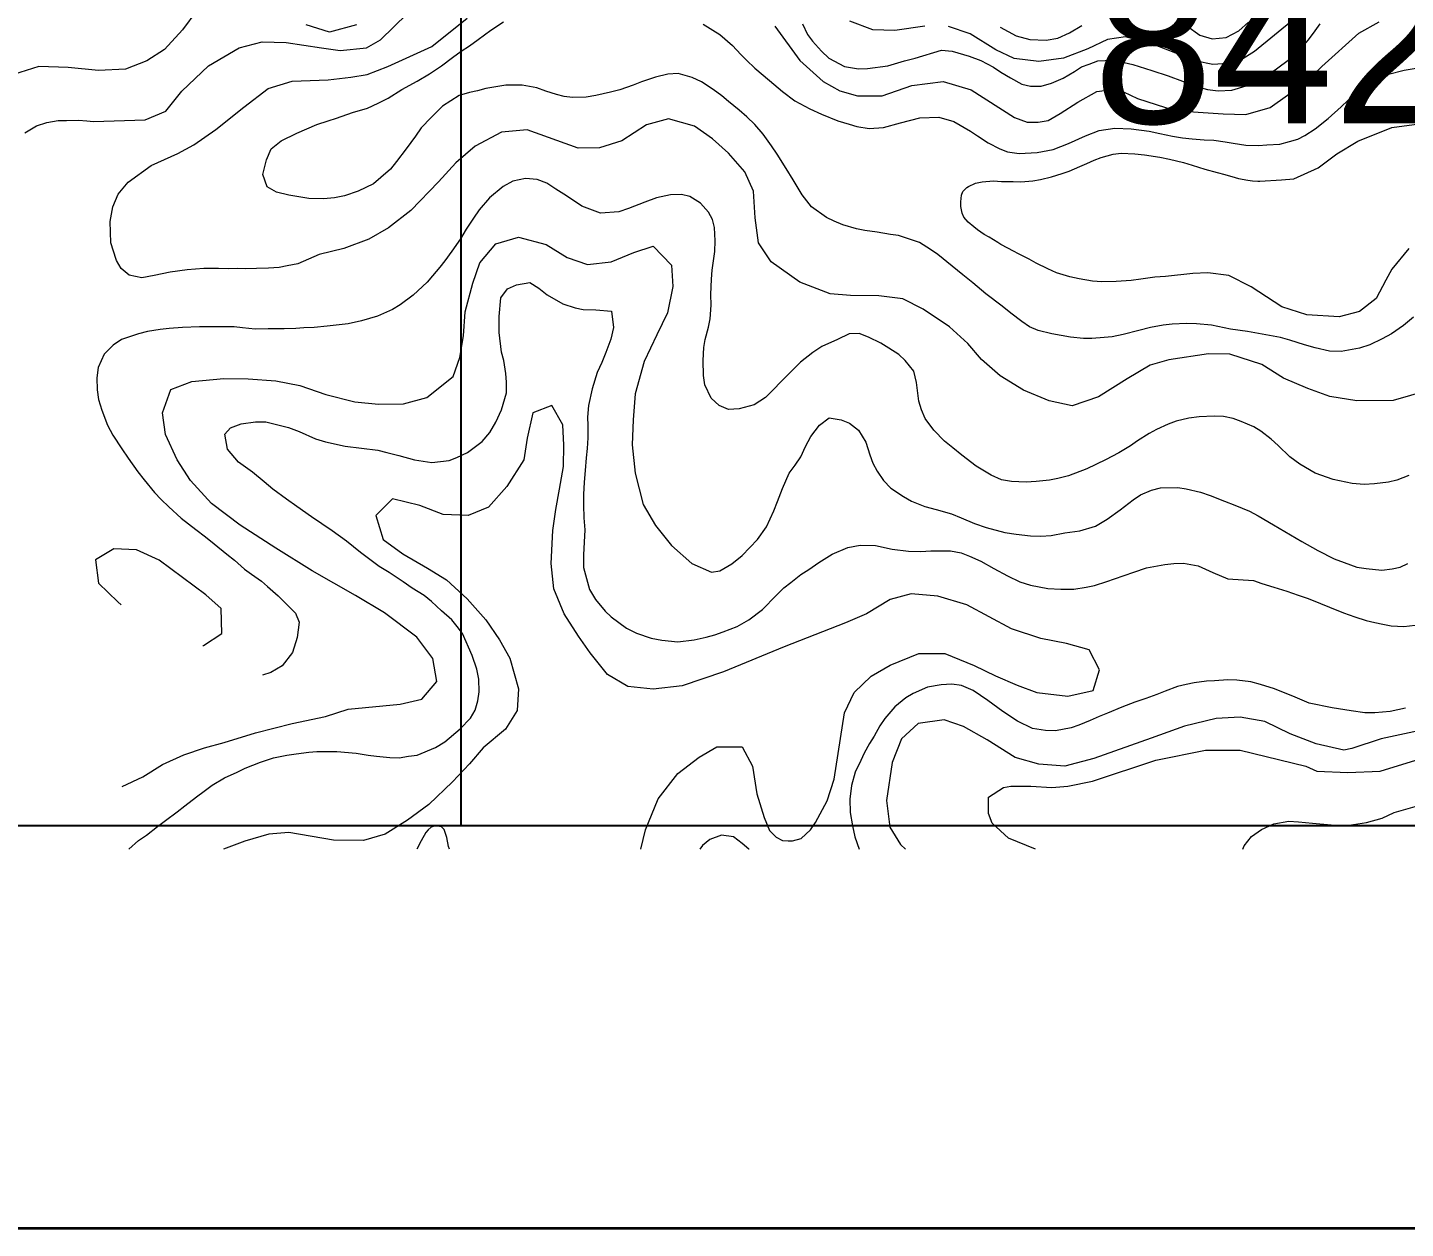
# Model space of a CAD drawing. Header units: metres. Extents: x 548946 to 557077, y 1838800 to 1845419.
# Drawn here: x 552785 to 553468, y 1838800 to 1839396 of the extents above; entities that cross this region are included whole.
import ezdxf
from ezdxf.enums import TextEntityAlignment as Align

# ---------------------------------------------------------------- set-up
doc = ezdxf.new("R2010")
doc.units = ezdxf.units.M
doc.header["$LTSCALE"] = 28
for name, color, linetype, lineweight in [('1', 7, 'Continuous', 13), ('2', 7, 'Continuous', 13), ('55', 7, 'Continuous', 35), ('60', 7, 'Continuous', 25)]:
    doc.layers.add(name, color=color, linetype=linetype, lineweight=lineweight)

msp = doc.modelspace()

# ---------------------------------------------------------------- linework, layer by layer
at = {"layer": '1'}
for points in [[(552868.88, 1839404.01), (552861.92, 1839394.43), (552852.9, 1839384.62), (552844.2, 1839378.99), (552833.65, 1839374.84), (552820.12, 1839374.24), (552805.19, 1839375.69), (552790.63, 1839376.15), (552777.98, 1839372.28)], [(552905.73, 1839335.4), (552910.76, 1839339.33), (552918.53, 1839343.18), (552928.47, 1839347.4), (552933.98, 1839349.3), (552938.13, 1839350.67), (552946.15, 1839353.37), (552953.58, 1839355.62), (552958.78, 1839358.02), (552963.83, 1839360.52), (552970.52, 1839364.77), (552978.12, 1839368.99), (552984.34, 1839372.67), (552990.29, 1839376.57), (552995.69, 1839380.68), (553000.03, 1839383.76), (553004.14, 1839386.55), (553008.49, 1839389.63), (553014.74, 1839394.22), (553020.91, 1839398.41)], [(552948.04, 1839396.88), (552934.71, 1839393.32), (552923.16, 1839396.96)], [(552939.95, 1839384.16), (552953.13, 1839385.48), (552960.05, 1839389.44), (552973.23, 1839402.3)], [(553120.02, 1839397.23), (553128.26, 1839392.03), (553134.45, 1839386.6), (553138.7, 1839382.25), (553141.5, 1839379.31), (553145.58, 1839375.34), (553152.88, 1839369.25), (553159.33, 1839363.85), (553165.43, 1839359.19), (553172.77, 1839355.18), (553178.65, 1839352.58), (553186.81, 1839349.32), (553192.32, 1839347.71), (553196.23, 1839346.45), (553202.31, 1839345.56), (553209.42, 1839345.95), (553217.87, 1839348.31), (553227.35, 1839350.79), (553236.81, 1839351.18), (553244.2, 1839349), (553252.53, 1839344.2), (553256.04, 1839341.85), (553261.23, 1839338.39), (553267.03, 1839335.39), (553270.82, 1839333.99), (553276.65, 1839333.07), (553285.55, 1839333.66), (553293.46, 1839335.05), (553301.06, 1839338.1), (553309.49, 1839341.89), (553316.23, 1839344.45), (553324.03, 1839345.7), (553332.13, 1839345.29), (553341.1, 1839344.2), (553346.29, 1839343.08), (553352.69, 1839341.7), (553357.6, 1839340.81), (553362.45, 1839340.44), (553368.36, 1839339.92), (553373.07, 1839339.66), (553378.75, 1839338.85), (553382.72, 1839338.25), (553388.94, 1839337.24), (553395.34, 1839337.04), (553399.34, 1839337.35), (553405.79, 1839337.8), (553410.73, 1839338.99), (553414.76, 1839340.21), (553418.33, 1839342.04), (553423.3, 1839345.32), (553429.76, 1839350.45), (553436.27, 1839356.24), (553443.1, 1839362.71), (553450.79, 1839368.5), (553459.73, 1839372.35), (553467.44, 1839374.37), (553473.44, 1839375.42)], [(553169.15, 1839397.44), (553171.69, 1839392.13), (553174.14, 1839388.76), (553178.59, 1839383.78), (553182.21, 1839380.41), (553190.09, 1839376.21), (553196.97, 1839375.14), (553201.51, 1839375.25), (553211.5, 1839376.62), (553219.82, 1839379.09), (553225.01, 1839380.31), (553238.09, 1839384.36), (553243.49, 1839383.78), (553251.82, 1839381.32), (553257.65, 1839379.23), (553263.87, 1839375.88), (553267.52, 1839373.42), (553272.26, 1839370.56), (553277.94, 1839367.41), (553282.33, 1839366.47), (553287.53, 1839366.52), (553292.7, 1839368), (553298.41, 1839370.45), (553304.04, 1839373.67), (553307.55, 1839376.01), (553311.29, 1839377.46), (553315.55, 1839378.97), (553322.92, 1839379.39), (553328.77, 1839378.21), (553332.91, 1839377.24), (553342.47, 1839374.26), (553350.43, 1839371.63), (553357.62, 1839368.91), (553363.59, 1839366.7), (553370.04, 1839364.81), (553375.32, 1839364.09), (553382.03, 1839364.57), (553389.09, 1839366.65), (553395.66, 1839369.58), (553399.2, 1839371.66), (553404.28, 1839375.09), (553410.66, 1839379.82), (553414.94, 1839383.41), (553419.89, 1839389.29), (553422.49, 1839392.83), (553425.89, 1839397.36)], [(553229.85, 1839396.19), (553214.92, 1839394.15), (553204.14, 1839394.38), (553192.66, 1839398.67)], [(553413.13, 1839399.86), (553393.25, 1839383.73), (553386.13, 1839379.27), (553379.91, 1839377.71), (553372.57, 1839377.27), (553364.57, 1839378.83), (553344.1, 1839386.85), (553341.16, 1839387.75), (553329.37, 1839390.87), (553320.47, 1839389.68), (553310.63, 1839384.96), (553298.57, 1839380.39), (553286.46, 1839378.65), (553274.12, 1839380.13), (553265.08, 1839384.57), (553252.42, 1839392.36), (553241.65, 1839396.08)], [(553359.79, 1839396.46), (553366.15, 1839391.83), (553372.35, 1839389.91), (553379.29, 1839390.67), (553385.57, 1839393.83), (553390.29, 1839398.25)], [(553267.14, 1839395.75), (553275.16, 1839391.43), (553281.87, 1839389.57), (553290.09, 1839389.3), (553295.83, 1839390.32), (553301.66, 1839392.92), (553307.63, 1839396.56)], [(552783.65, 1839343.28), (552789.51, 1839346.79), (552794.65, 1839348.53), (552800.28, 1839349.4), (552804.3, 1839349.46), (552810.27, 1839349.6), (552814.47, 1839349.28), (552817.66, 1839348.97), (552843.41, 1839349.87), (552853.63, 1839354.16), (552861.54, 1839364.05), (552874.71, 1839376.58), (552889.87, 1839385.48), (552901.4, 1839388.45), (552913.26, 1839388.12), (552930.73, 1839385.48), (552939.95, 1839384.16)], [(553450.43, 1839238.28), (553445.29, 1839236.54), (553436.24, 1839234.89), (553430.5, 1839235.04), (553423.42, 1839236.73), (553418.06, 1839238.22), (553410.78, 1839240.54), (553406.21, 1839241.86), (553389.88, 1839244.88), (553381.43, 1839246.03), (553371.98, 1839247.98), (553364.62, 1839248.73), (553359.53, 1839248.82), (553352.43, 1839248.42), (553348.06, 1839247.94), (553341.8, 1839246.86), (553335.98, 1839245.44), (553328.27, 1839243.42), (553322.81, 1839242.17), (553318.81, 1839241.86), (553312.62, 1839241.44), (553308.59, 1839241.39), (553302.14, 1839242.11), (553292.86, 1839243.69), (553286.04, 1839245.41), (553281.82, 1839247.15), (553277.88, 1839249.84), (553272.49, 1839253.93), (553268.21, 1839257.36), (553260.1, 1839263.62), (553253.66, 1839269.02), (553248.66, 1839273.02), (553243.39, 1839277.25), (553236.37, 1839283.11), (553232.72, 1839285.57), (553227.27, 1839289), (553223.21, 1839290.38), (553216.88, 1839292.41), (553212.79, 1839292.87), (553206.29, 1839294.11), (553200.2, 1839295), (553195.95, 1839295.83), (553189.24, 1839297.69), (553184.88, 1839299.55), (553181.17, 1839301.35), (553173.69, 1839306.64), (553169.13, 1839312.64), (553164.54, 1839320.07), (553161.06, 1839325.67), (553156.64, 1839332.73), (553153.85, 1839336.84), (553149.69, 1839342.76), (553145.52, 1839347.5), (553141.59, 1839351.36), (553137.85, 1839354.59), (553132.57, 1839358.82), (553129.26, 1839361.71), (553125.01, 1839364.88), (553119.13, 1839368.65), (553114.48, 1839370.74), (553107.63, 1839372.72), (553102.46, 1839372.41), (553096.38, 1839370.96), (553089.35, 1839368.62), (553085.24, 1839367), (553078.73, 1839364.72), (553074.04, 1839363.56), (553066.82, 1839361.85), (553061.96, 1839361.06), (553055.23, 1839360.83), (553051.14, 1839361.3), (553047.26, 1839362.3), (553042.01, 1839363.93), (553037.53, 1839365.65), (553030.22, 1839367.05), (553022.17, 1839366.95), (553012.2, 1839365.33), (553008.03, 1839364.22), (553004.09, 1839363.4), (552998.92, 1839361.92), (552990.67, 1839356.59), (552985.04, 1839351.02), (552980.15, 1839345.8), (552977.35, 1839341.72), (552972.72, 1839335.36), (552967.94, 1839329.11), (552964.97, 1839325.4), (552960.22, 1839321.24), (552956.54, 1839318.1), (552948.88, 1839314.4), (552942.11, 1839312.09), (552937.15, 1839311.16), (552931.75, 1839310.56), (552924.44, 1839310.8), (552919.53, 1839311.69), (552914.51, 1839312.43), (552908.48, 1839313.98), (552903.77, 1839316.58), (552901.67, 1839322.72), (552903.47, 1839329.95), (552905.73, 1839335.4)], [(553349.22, 1839272.08), (553343.81, 1839271.77), (553336.95, 1839270.73), (553332.16, 1839270.11), (553324.67, 1839269.57), (553317.61, 1839269.56), (553313, 1839269.81), (553306.38, 1839270.99), (553301.68, 1839272), (553295.17, 1839273.96), (553290.85, 1839275.87), (553285.01, 1839278.66), (553281.53, 1839280.76), (553275.98, 1839283.49), (553274.16, 1839284.44), (553267.56, 1839288), (553266.12, 1839288.99), (553261.82, 1839291.57), (553259.29, 1839292.92), (553255.98, 1839295.22), (553254.09, 1839296.74), (553251.27, 1839299), (553249.28, 1839301.46), (553248.3, 1839303.45), (553247.63, 1839306.91), (553247.67, 1839309.11), (553248.07, 1839312.4), (553248.72, 1839314.28), (553250.61, 1839316.21), (553251.51, 1839316.69), (553254.95, 1839318.4), (553258.22, 1839319.05), (553263.9, 1839319.49), (553267.84, 1839319.25), (553273.67, 1839319.22), (553277.5, 1839319.07), (553283.37, 1839319.53), (553287.21, 1839320.24), (553292.7, 1839321.51), (553297.96, 1839323.14), (553301.36, 1839324.37), (553306.75, 1839326.59), (553310.1, 1839328.2), (553313.75, 1839329.75), (553317.31, 1839331.19), (553323.16, 1839332.69), (553327.21, 1839333.24), (553334.02, 1839332.94), (553338.75, 1839332.41), (553346.42, 1839331.25), (553351.12, 1839330.24), (553358.07, 1839328.62), (553362.41, 1839327.37), (553368.74, 1839325.4), (553374.75, 1839323.67), (553378.58, 1839322.66), (553383.72, 1839321.13), (553385.39, 1839320.65), (553390.07, 1839319.82), (553392.29, 1839319.59), (553394.89, 1839319.4), (553395.93, 1839319.42), (553406.61, 1839320.09), (553412.8, 1839320.47), (553424.87, 1839326.04), (553434.16, 1839332.88), (553444.56, 1839339.15), (553461.43, 1839345.96), (553474.97, 1839347.82)], [(553331.75, 1839188.14), (553326.01, 1839184.78), (553319.38, 1839181.19), (553310.24, 1839176.8), (553301.13, 1839173.33), (553295.82, 1839171.96), (553291.74, 1839171.25), (553285.05, 1839170.52), (553280.14, 1839170.23), (553272.83, 1839170.47), (553267.92, 1839171.36), (553262.73, 1839173.65), (553255.34, 1839178.17), (553248.23, 1839183.63), (553243.81, 1839187.17), (553239.68, 1839190.49), (553234.4, 1839195.89), (553229.98, 1839201.78), (553228.21, 1839206), (553226.96, 1839210.29), (553225.8, 1839219.65), (553224.41, 1839225.22), (553220.19, 1839230.48), (553216.99, 1839233.51), (553211.97, 1839236.6), (553208.06, 1839239.03), (553202.01, 1839242), (553197.39, 1839243.84), (553192.33, 1839243.67), (553186.65, 1839240.96), (553178.85, 1839237.37), (553174.36, 1839234.41), (553168.25, 1839229.7), (553161.45, 1839222.97), (553158.65, 1839220.06), (553154.67, 1839215.98), (553150.93, 1839212.19), (553145.22, 1839208.57), (553137.9, 1839206.46), (553132.59, 1839206.27), (553127.83, 1839208.21), (553123.92, 1839211.81), (553120.84, 1839218.5), (553120.08, 1839223.1), (553119.91, 1839230.49), (553120.37, 1839236.91), (553120.98, 1839240.88), (553122.64, 1839247.05), (553123.36, 1839251.16), (553123.91, 1839257.98), (553123.85, 1839263.18), (553124.06, 1839270.74), (553124.47, 1839275.34), (553125.79, 1839284.59), (553125.99, 1839289.82), (553125.66, 1839296.41), (553124.58, 1839300.32), (553122.61, 1839304.01), (553118.73, 1839308.52), (553113.42, 1839311.84), (553109.28, 1839312.82), (553103.72, 1839312.59), (553096.86, 1839311.06), (553090.98, 1839308.98), (553083.01, 1839305.76), (553078.24, 1839304.19), (553069.08, 1839303.58), (553059.86, 1839306.98), (553052.27, 1839312.13), (553046.96, 1839315.45), (553042.48, 1839318.33), (553037.6, 1839320.14), (553031.95, 1839320.69), (553025.58, 1839319.46), (553020.81, 1839316.73), (553014.01, 1839311.17), (553008.95, 1839305.15), (553006.14, 1839301.07), (553002.46, 1839295.59), (552999.6, 1839290.85), (552995.34, 1839284.66), (552991.96, 1839279.87), (552989.45, 1839276.73), (552985.76, 1839272.42), (552983.1, 1839269.4), (552976.27, 1839262.92), (552969.79, 1839258.05), (552965.87, 1839255.79), (552958.56, 1839252.52), (552950.62, 1839250.21), (552944.02, 1839248.71), (552933.49, 1839247.55), (552927.06, 1839246.84), (552922.01, 1839246.67), (552918.01, 1839246.36), (552912.3, 1839246.25), (552908.27, 1839246.2), (552904.25, 1839246.15), (552897.88, 1839246.1), (552891.57, 1839246.7), (552887.49, 1839247.16)], [(552831.99, 1839019.31), (552842.15, 1839024.13), (552851.96, 1839030.27), (552862.46, 1839034.94), (552872.69, 1839038.41), (552882.5, 1839041.05), (552898.03, 1839045.88), (552916.28, 1839050.63), (552932.74, 1839054.02), (552944, 1839057.6), (552969.77, 1839060.07), (552980.49, 1839062.69), (552987.93, 1839071.42), (552985.89, 1839082.85), (552977.98, 1839093.37), (552962, 1839105.45), (552947.59, 1839113.96), (552926.15, 1839126.21), (552908.06, 1839137.41), (552890.35, 1839148.79), (552876.19, 1839159.65), (552865.87, 1839170.94), (552859.16, 1839181.2), (552853.36, 1839193.77), (552851.91, 1839204.49), (552856.06, 1839216.09), (552866.49, 1839220.1), (552882.39, 1839221.61), (552894.33, 1839221.38), (552908.03, 1839220.44), (552920.09, 1839218.02), (552932.89, 1839213.62), (552947.27, 1839210.03), (552958.93, 1839208.87), (552971.47, 1839209.09), (552983.04, 1839212.19), (552996.01, 1839222.57), (552999.36, 1839232.01), (553001.16, 1839242.7), (553002.04, 1839254.59), (553005.76, 1839268.86), (553009.17, 1839278.96), (553017.19, 1839288.4), (553028.37, 1839291.58), (553042.1, 1839288.06), (553052.54, 1839281.57), (553062.63, 1839278.16), (553074.29, 1839279.33), (553085.55, 1839284.07), (553095.19, 1839287.09), (553104.26, 1839277.73), (553104.91, 1839267.18), (553102.35, 1839254.08), (553096.95, 1839243.24), (553090.78, 1839229.99), (553086.34, 1839213.96), (553085.32, 1839201.02), (553084.75, 1839188.65), (553086.31, 1839174.58), (553090.24, 1839159.08), (553096.32, 1839148.62), (553104.28, 1839138.75)], [(553469.89, 1839285.94), (553461.36, 1839275.69), (553458.37, 1839270.37), (553453.57, 1839261.21), (553445.3, 1839254.82), (553435.2, 1839252.12)], [(553435.2, 1839252.12), (553419.22, 1839253.16), (553406.81, 1839257.07), (553391.61, 1839267.01), (553380.58, 1839272.66), (553370.21, 1839273.97), (553362.77, 1839273.55), (553349.22, 1839272.08)], [(552997.89, 1839182.33), (553003.21, 1839184.86), (553010.41, 1839190.34), (553014.21, 1839194.79), (553017.15, 1839199.93), (553019.99, 1839206.09), (553022.45, 1839214.43), (553022.51, 1839219.76), (553022.17, 1839224.02), (553021.07, 1839230.53), (553019.96, 1839234.7), (553018.77, 1839244.32), (553018.8, 1839252.26), (553019.73, 1839261.6), (553023.01, 1839265.99), (553027.47, 1839268.04), (553033.98, 1839269.15), (553038.57, 1839266.4), (553042.71, 1839263.09), (553050.36, 1839258.6), (553056.44, 1839256.53), (553060.55, 1839255.82), (553066.69, 1839255.58), (553074.57, 1839254.89), (553075.59, 1839246.81), (553074.27, 1839241.07), (553071.75, 1839234.42), (553069.69, 1839229.51), (553067.37, 1839224.57), (553064.88, 1839216.5), (553063.19, 1839208.25), (553062.67, 1839202.34), (553062.72, 1839198.31), (553062.74, 1839192.2), (553062.42, 1839186.83), (553062.02, 1839182.24), (553061.41, 1839175.93), (553061.01, 1839170.16), (553060.63, 1839164.14), (553060.57, 1839158.8), (553060.88, 1839152.46), (553061.27, 1839146.52), (553061.04, 1839140.38), (553060.69, 1839134.1), (553060.6, 1839127.85), (553063.61, 1839117), (553066.63, 1839112), (553071.42, 1839106.28), (553074.33, 1839103.48), (553081.98, 1839097.82), (553086.95, 1839095.25), (553094.22, 1839092.93), (553099.42, 1839091.81), (553107.44, 1839091), (553115.52, 1839092.02), (553121.49, 1839093.33), (553125.78, 1839094.58), (553129.92, 1839095.95), (553136.77, 1839098.65), (553142.66, 1839101.9), (553149.37, 1839107.06), (553156.14, 1839114.05), (553159.89, 1839117.84), (553163.37, 1839120.44), (553168.4, 1839124.37), (553172.29, 1839126.88), (553177.37, 1839130.3), (553183.95, 1839134.41), (553191.63, 1839137.86), (553197.88, 1839138.94), (553205.45, 1839138.73), (553213.7, 1839137.04), (553221.75, 1839135.97), (553227.89, 1839135.74), (553232.91, 1839136.16), (553242.54, 1839136.18), (553247.84, 1839135.2), (553252.07, 1839133.46), (553257.55, 1839130.94), (553264.05, 1839127.37), (553270.82, 1839123.82), (553277.01, 1839120.73), (553282.26, 1839119.1), (553290.77, 1839117.43), (553297.31, 1839117.11), (553303.67, 1839117.16), (553309.81, 1839118.1), (553314.01, 1839118.95), (553320.04, 1839120.92), (553323.92, 1839122.25), (553333.43, 1839125.64), (553339.83, 1839127.78), (553348.88, 1839129.42), (553353.25, 1839129.91), (553358.05, 1839130.04), (553365.36, 1839128.64), (553372.61, 1839125.4), (553380.11, 1839122.2), (553392.82, 1839121.39), (553396.87, 1839120.01), (553402.81, 1839118.07)], [(552887.49, 1839247.16), (552881.24, 1839247.25), (552874.61, 1839247.17), (552870.19, 1839247.21), (552861.76, 1839246.93), (552855.2, 1839246.34), (552850.83, 1839245.86), (552844.43, 1839244.89), (552840, 1839243.75), (552831.61, 1839240.88), (552827.49, 1839238.08), (552823.03, 1839233.69), (552820, 1839226.98), (552819.4, 1839221.85), (552819.53, 1839215.88), (552820.19, 1839211.14), (552821.81, 1839205.85), (552824.71, 1839198.37), (552827.34, 1839193.46), (552831.73, 1839186.66), (552834.83, 1839182.06), (552839.74, 1839175.32), (552842.9, 1839171.37), (552847.89, 1839165.03), (552851.26, 1839161.63), (552855.05, 1839157.88), (552861.13, 1839152.31), (552868.38, 1839146.74), (552873.2, 1839143.11), (552877.62, 1839139.56), (552883.9, 1839134.53), (552887.61, 1839131.56), (552892.65, 1839127.04), (552896.05, 1839124.55), (552900.99, 1839121.07), (552904.01, 1839118.41), (552909.2, 1839113.78), (552913.57, 1839109.58), (552917.82, 1839105.23), (552919.61, 1839100.75), (552918.75, 1839093.24), (552916.31, 1839085.82), (552911.2, 1839079.14), (552905.71, 1839075.81), (552901.49, 1839074.47)], [(553472.2, 1839251.99), (553467.2, 1839247.8), (553461.15, 1839243.75), (553456.6, 1839241.3), (553450.43, 1839238.28)], [(553089.02, 1838988.23), (553091.4, 1838997.79), (553097.71, 1839013.25), (553107.46, 1839025.74), (553117.96, 1839033.9), (553126.71, 1839039.02), (553139.28, 1839038.99), (553144.49, 1839029.46), (553146.53, 1839015.7), (553150.21, 1839004.02), (553152.88, 1838997.54), (553156.11, 1838994.16), (553159.34, 1838992.61), (553162.14, 1838992.47), (553164.25, 1838992.47), (553168.6, 1838993.6), (553173.24, 1838997.82), (553175.71, 1839001.45), (553181.51, 1839012.2), (553184.97, 1839022.95), (553190.01, 1839055.76), (553194.84, 1839065.89), (553203.26, 1839074.07), (553212.75, 1839079.53), (553212.75, 1839079.53), (553226.89, 1839085.25), (553239.71, 1839085.25), (553254.35, 1839079.36), (553264.9, 1839074.19), (553275.65, 1839069.55), (553285.37, 1839065.97), (553300.73, 1839064.18), (553313.38, 1839066.88), (553316.51, 1839077.2), (553311.39, 1839087.13), (553300.16, 1839090.28), (553287.34, 1839092.61), (553272.81, 1839097.48), (553250.63, 1839109.39), (553236.3, 1839113.63), (553223.08, 1839114.88), (553212.64, 1839112.03), (553200.87, 1839104.9), (553190.6, 1839100.52), (553160.07, 1839088.58), (553130.1, 1839076.18), (553109.63, 1839069.24), (553095.18, 1839067.51), (553082.58, 1839068.96), (553072.6, 1839074.84), (553063.9, 1839085.53), (553058.19, 1839093.84), (553051.14, 1839104.84), (553045.99, 1839117.35), (553044.6, 1839129.89), (553045.36, 1839146.3), (553046.93, 1839156.7), (553048.81, 1839166.63), (553050.65, 1839177.97), (553050.91, 1839188.49), (553050.43, 1839198.67), (553044.97, 1839208.17), (553035.53, 1839204.53), (553032.77, 1839192.05), (553031.12, 1839181.24), (553022.62, 1839167.99), (553013.52, 1839157.78), (553003.48, 1839153.69), (552991, 1839154.11), (552979.48, 1839158.66), (552966.03, 1839161.96), (552957.76, 1839153.66), (552961.29, 1839141.75), (552971.01, 1839134.67), (552983.32, 1839127.61), (552992.65, 1839121.79), (553003.03, 1839112.32), (553012.21, 1839101.94), (553019.01, 1839092.07), (553024.04, 1839082.92), (553028.45, 1839067.73), (553027.82, 1839057.04), (553021.99, 1839047.72), (553010.85, 1839038.45), (553004.08, 1839030.57), (552995.75, 1839021.61), (552984.03, 1839010.47), (552973.37, 1839002.68), (552962.37, 1838995.63), (552951.56, 1838992.61), (552936.78, 1838992.78), (552914.6, 1838996.53), (552904.59, 1838995.68), (552892.79, 1838992.3), (552882.1, 1838988.23)], [(552835.16, 1838988.23), (552840.1, 1838992.5), (552843.96, 1838995.27), (552849.47, 1838999.51), (552853.45, 1839002.42), (552859.22, 1839006.7), (552863.05, 1839009.72), (552868.79, 1839014.26), (552872.65, 1839017.02), (552876.62, 1839019.93), (552882.59, 1839023.58), (552888.9, 1839026.49), (552892.84, 1839028.48), (552900.58, 1839031.41), (552906.98, 1839033.55), (552913.61, 1839034.8), (552918.2, 1839035.56), (552924.49, 1839036.39), (552928.48, 1839036.7), (552938.36, 1839036.74), (552947.96, 1839035.85), (552953.92, 1839034.82), (552958, 1839034.36), (552964.71, 1839033.66), (552969.28, 1839033.52), (552973.88, 1839034.28), (552978.11, 1839034.88), (552987.19, 1839038.61), (552991.82, 1839041.46), (552999.56, 1839047.91), (553004.56, 1839053.27), (553006.99, 1839057.18), (553008.31, 1839061.74), (553008.86, 1839066.23), (553008.81, 1839072.59), (553007.75, 1839077.42), (553005.45, 1839084.19), (553000.61, 1839095.1), (552998.01, 1839098.59), (552995.3, 1839101.93), (552990.25, 1839106.45), (552985.32, 1839111.1), (552981.61, 1839114.08), (552975.62, 1839117.71), (552971.25, 1839120.74), (552964.37, 1839125.32), (552959.35, 1839128.4), (552950.14, 1839135.32), (552943.15, 1839140.92), (552935.96, 1839145.99), (552930.88, 1839149.59), (552925.83, 1839152.93), (552918.5, 1839158.11), (552913.42, 1839161.71), (552906.63, 1839166.69), (552902.32, 1839170.37), (552896.47, 1839175.06), (552889.68, 1839180.04), (552884.15, 1839186.58), (552882.81, 1839193.98), (552885.58, 1839197.14), (552890.95, 1839199.16), (552898.01, 1839200.07), (552903.2, 1839200.12), (552907.09, 1839199.12), (552914.31, 1839197.31), (552919.73, 1839195.31), (552927.81, 1839191.65), (552932.77, 1839190.24), (552942.51, 1839188.06), (552958.72, 1839186.08), (552963.15, 1839184.87), (552969.17, 1839183.33), (552976.82, 1839181.18), (552985.41, 1839179.91), (552994.01, 1839180.99), (552997.89, 1839182.33)], [(553104.28, 1839138.75), (553114.27, 1839129.9), (553124.18, 1839125.62), (553128.15, 1839126.18), (553134.26, 1839129.72), (553139.26, 1839133.91), (553146.98, 1839141.78), (553151.35, 1839148.12), (553155.04, 1839155.94), (553156.88, 1839160.56), (553159.28, 1839167.07), (553162.6, 1839174.72), (553165.54, 1839178.68), (553168.35, 1839182.76), (553170.78, 1839187.84), (553173.35, 1839192.81), (553177.67, 1839198.49), (553182.36, 1839201.99), (553188.44, 1839201.1), (553192.52, 1839199.47), (553196.94, 1839195.93), (553200.59, 1839189.96), (553202.58, 1839183.67), (553204.06, 1839179.67), (553206.2, 1839175.62), (553209.31, 1839171.02), (553212.99, 1839167.13), (553219.29, 1839163.01), (553223.32, 1839160.72), (553229.85, 1839158.06), (553235.47, 1839156.6), (553243.12, 1839154.45), (553247.89, 1839152.51), (553254.57, 1839149.73), (553260.25, 1839147.75), (553269.5, 1839145.26), (553275.18, 1839144.46), (553282.17, 1839143.54), (553287.4, 1839143.33), (553292.42, 1839143.75), (553299.3, 1839145.03), (553306.73, 1839146.11), (553314.41, 1839148.39), (553320.27, 1839151.89), (553326.78, 1839156.51), (553333.13, 1839161.5), (553336.75, 1839163.98), (553342.24, 1839166.15), (553346.78, 1839167.43), (553355.34, 1839167.59), (553359.46, 1839166.87), (553366.53, 1839165.18), (553371.27, 1839163.49), (553378.46, 1839160.77), (553383.49, 1839158.86), (553390.85, 1839155.77), (553395.13, 1839153.51), (553402.78, 1839149.02), (553408.34, 1839145.73), (553416.82, 1839140.81), (553424.72, 1839136.35), (553432.86, 1839132.17), (553437.74, 1839130.37), (553444.1, 1839128.08), (553448.73, 1839127.41), (553456.49, 1839126.58), (553461.63, 1839127.14), (553465.57, 1839127.97), (553469.4, 1839129.82)], [(553469.79, 1839173.56), (553463.93, 1839171.23), (553459.76, 1839170.12), (553452.82, 1839169.35), (553447.65, 1839169.04), (553441.74, 1839169.56), (553432.3, 1839171.51), (553423.36, 1839174.69), (553415.71, 1839179.18), (553410.89, 1839182.81), (553405.07, 1839188.41), (553401.62, 1839191.42), (553396.49, 1839195.53), (553393, 1839197.62), (553386.73, 1839200.31), (553382.67, 1839201.68), (553377.88, 1839202.72), (553373.31, 1839202.86), (553365.8, 1839202.56), (553360.8, 1839201.88), (553354.46, 1839200.4), (553350.46, 1839198.92), (553344.64, 1839196.32), (553341.09, 1839194.24), (553335.38, 1839190.62), (553331.75, 1839188.14)], [(553402.81, 1839118.07), (553409.26, 1839116.17), (553414.94, 1839114.2), (553419.93, 1839112.54), (553426.07, 1839109.96), (553430.55, 1839108.25), (553437.37, 1839105.36), (553443.05, 1839103.38), (553448.7, 1839101.66), (553452.98, 1839100.57), (553456.98, 1839099.71), (553461.09, 1839098.99), (553467.37, 1839098.64), (553473.03, 1839099.27)], [(553420.45, 1839060.57), (553413.49, 1839063.58), (553403.27, 1839067.79), (553396.28, 1839069.88), (553391.45, 1839071.17), (553384.6, 1839071.97), (553380.03, 1839072.12), (553373.44, 1839071.78), (553369.44, 1839071.47), (553363.42, 1839070.68), (553359.48, 1839069.86), (553355.16, 1839068.86), (553349.05, 1839066.5), (553344.94, 1839064.87), (553339.43, 1839062.97), (553334.03, 1839061.2), (553327.54, 1839058.67), (553320.46, 1839055.67), (553316.35, 1839054.05), (553311.75, 1839052.11), (553306.29, 1839049.69), (553302.41, 1839048.35), (553294.64, 1839046.85), (553289.67, 1839047.08), (553283.19, 1839048.06), (553275.77, 1839051.66), (553268.47, 1839056.58), (553261.11, 1839062.01), (553253.8, 1839066.93), (553248.07, 1839069.42), (553243.18, 1839070.05), (553238.02, 1839069.74), (553231.25, 1839068.61), (553224.05, 1839065.48), (553220.39, 1839063.25), (553214.91, 1839058.75), (553210.08, 1839053.01), (553207.48, 1839049.47), (553204.67, 1839044.22), (553202.47, 1839040.6), (553199.87, 1839035.89), (553198.06, 1839032.18), (553195.32, 1839026.42), (553193.57, 1839019.85), (553192.62, 1839013.11), (553192.84, 1839006.38), (553193.95, 1838999.86), (553195.2, 1838994.41), (553197.29, 1838988.23)], [(553468.19, 1839058.16), (553460.56, 1839056.54), (553452.97, 1839055.83), (553448.03, 1839055.81), (553441.15, 1839056.87), (553431.76, 1839058.31), (553420.45, 1839060.57)], [(553489.95, 1839050.25), (553456.17, 1839042.87), (553441.6, 1839038.16), (553437.56, 1839037.39), (553423.83, 1839040.45), (553410.95, 1839045.36), (553398.45, 1839051.55), (553386.23, 1839053.71), (553374.32, 1839053.1), (553358.53, 1839049.23), (553342.02, 1839043.22), (553313.67, 1839033.26), (553299.2, 1839029.45), (553286.4, 1839030.36), (553274.63, 1839033.72), (553260.7, 1839042.53), (553249.1, 1839049.01), (553239.4, 1839052.34), (553226.52, 1839050.52), (553218.31, 1839042.87), (553213.64, 1839031.21), (553210.94, 1839012.39), (553212.53, 1838999.23), (553217.76, 1838990.61), (553220.24, 1838988.23)], [(553284.66, 1838988.23), (553271.3, 1838993.71), (553263.31, 1839001.08), (553261.47, 1839006), (553261.47, 1839013.99), (553268.84, 1839018.9), (553272.53, 1839019.52), (553282.35, 1839019.52), (553292.79, 1839018.9), (553300.78, 1839019.52), (553313.06, 1839021.98), (553344.38, 1839032.43), (553368.95, 1839037.34), (553386.14, 1839037.34), (553399.04, 1839034.27), (553418.69, 1839029.35), (553424.22, 1839026.89), (553439.57, 1839026.28), (553455.54, 1839026.89), (553473.35, 1839032.43)], [(553142.7, 1838988.23), (553142.69, 1838988.24), (553139.38, 1838991.12), (553134.99, 1838994.41), (553129.05, 1838995.19), (553123.31, 1838993), (553119.59, 1838990.12), (553118.36, 1838988.23)]]:
    msp.add_lwpolyline(points, dxfattribs=at)
at = {"layer": '2'}
for points in [[(552846.38, 1839327.12), (552859.56, 1839333.06), (552867.47, 1839337.34), (552878.34, 1839344.93), (552892.18, 1839356.14), (552904.37, 1839365.37), (552916.23, 1839369), (552934.02, 1839369.66), (552945.22, 1839370.97), (552953.46, 1839372.29), (552963.67, 1839376.25), (552985.42, 1839386.14), (553002.98, 1839400.26)], [(553155.56, 1839396.22), (553167.82, 1839379.28), (553179.5, 1839368.76), (553187.67, 1839364.09), (553196.42, 1839361.76), (553208.68, 1839361.76), (553223.39, 1839366.85), (553238.98, 1839368.84), (553252.91, 1839364.69), (553274.26, 1839350.87), (553280.52, 1839348.71), (553286.08, 1839348.71), (553290.97, 1839349.38), (553296.97, 1839352.95), (553305.65, 1839358.53), (553315.21, 1839363.88), (553318.99, 1839364.32), (553323.44, 1839364.32), (553328.33, 1839363.66), (553335.22, 1839360.31), (553353.73, 1839354.35), (553365.31, 1839353.56), (553377.69, 1839352.77), (553389.01, 1839352.51), (553401.12, 1839355.94), (553418.23, 1839368.09), (553426.69, 1839376.29), (553444.95, 1839392.76), (553455.08, 1839398.3)], [(553479.26, 1839215.6), (553462.01, 1839210.69), (553444.06, 1839210.46), (553430.6, 1839212.66), (553419.77, 1839216.57), (553407.74, 1839221.75), (553396.94, 1839228.48), (553381.05, 1839233.59), (553370.45, 1839233.82), (553350.87, 1839230.76), (553341.56, 1839228.13), (553330.1, 1839221.36), (553315.97, 1839212.51), (553302.95, 1839208.08), (553291.55, 1839210.44), (553278.78, 1839215.75), (553267.24, 1839222.89), (553257.91, 1839231.05), (553251.2, 1839238.99), (553242.13, 1839247.17), (553229.11, 1839255.96), (553218.96, 1839261.05), (553207.13, 1839262.58), (553193, 1839262.7), (553182.93, 1839263.52), (553167.92, 1839269.24), (553153.7, 1839279.45), (553147.48, 1839288.86), (553145.71, 1839301.23), (553144.89, 1839314.48), (553140.6, 1839323.97), (553132.58, 1839333.19), (553124.53, 1839340.32), (553115.66, 1839346.72), (553102.83, 1839350.22), (553091.89, 1839347.32), (553079.69, 1839339.36), (553068.54, 1839335.91), (553057.94, 1839335.77), (553032.72, 1839344.76), (553020.01, 1839343.73), (553006.93, 1839336.71), (552997.35, 1839328.52), (552988.82, 1839319.03), (552975.11, 1839304.81), (552964.02, 1839296.19), (552954.27, 1839290.71), (552941.84, 1839285.96), (552929.65, 1839282.97), (552919.04, 1839278.34), (552913.81, 1839277.37), (552909.73, 1839276.66), (552904.45, 1839276.21), (552898.48, 1839276.07), (552893.03, 1839275.99), (552888.86, 1839276.06), (552884.83, 1839276), (552879.75, 1839276.09), (552872.47, 1839276.07), (552864.22, 1839275.42), (552855.77, 1839274.23), (552847.74, 1839272.7), (552841.63, 1839271.5), (552835.38, 1839272.77), (552831.5, 1839276.11), (552829.1, 1839280.14), (552828.97, 1839280.57), (552826.28, 1839288.87), (552825.95, 1839299.42), (552827.27, 1839306.68), (552829.91, 1839312.94), (552834.85, 1839318.88), (552846.38, 1839327.12)], [(552873.45, 1839114.37), (552850.3, 1839131.49), (552838.99, 1839136.58), (552827.78, 1839137.15), (552818.68, 1839131.6), (552820.22, 1839120.11), (552829.8, 1839110.82), (552831.43, 1839109.45)], [(552871.87, 1839089.28), (552872.23, 1839089.23), (552881.41, 1839095.18), (552881.07, 1839107.57), (552873.45, 1839114.37)], [(553387.54, 1838988.23), (553388.18, 1838989.91), (553391.84, 1838994.48), (553396.78, 1838998.01), (553402.84, 1839000.89), (553410.37, 1839002.11), (553415.08, 1839001.85), (553422.05, 1839001.18), (553431.24, 1839000.38), (553440.24, 1839000.2), (553448.8, 1839001.53), (553456.63, 1839003.69), (553462.57, 1839006.43), (553472.91, 1839009.39)], [(552994.25, 1838988.23), (552993.72, 1838989.62), (552992.93, 1838993.97), (552991.61, 1838997.93), (552990.3, 1838999.39), (552988.19, 1838999.65), (552986.61, 1838999.65), (552985.16, 1838999.12), (552983.58, 1838997.8), (552982.53, 1838996.48), (552980.18, 1838992.45), (552977.96, 1838988.23)]]:
    msp.add_lwpolyline(points, dxfattribs=at)
at = {"layer": '55'}
msp.add_lwpolyline([(548946.42, 1845099), (557077.3, 1845099), (557077.3, 1838800.25), (548946.42, 1838800.25)], close=True, dxfattribs=at)
at = {"layer": '60'}
for p, q in [((553000, 1839000), (553000, 1841000)), ((552000, 1839000), (554000, 1839000))]:
    msp.add_line(p, q, dxfattribs=at)

# ---------------------------------------------------------------- texts
at = {"layer": '55'}
msp.add_text('842551-9', height=80, dxfattribs=at).set_placement((553539.36, 1839348.04), align=Align.CENTER)

doc.saveas('drawing.dxf')
